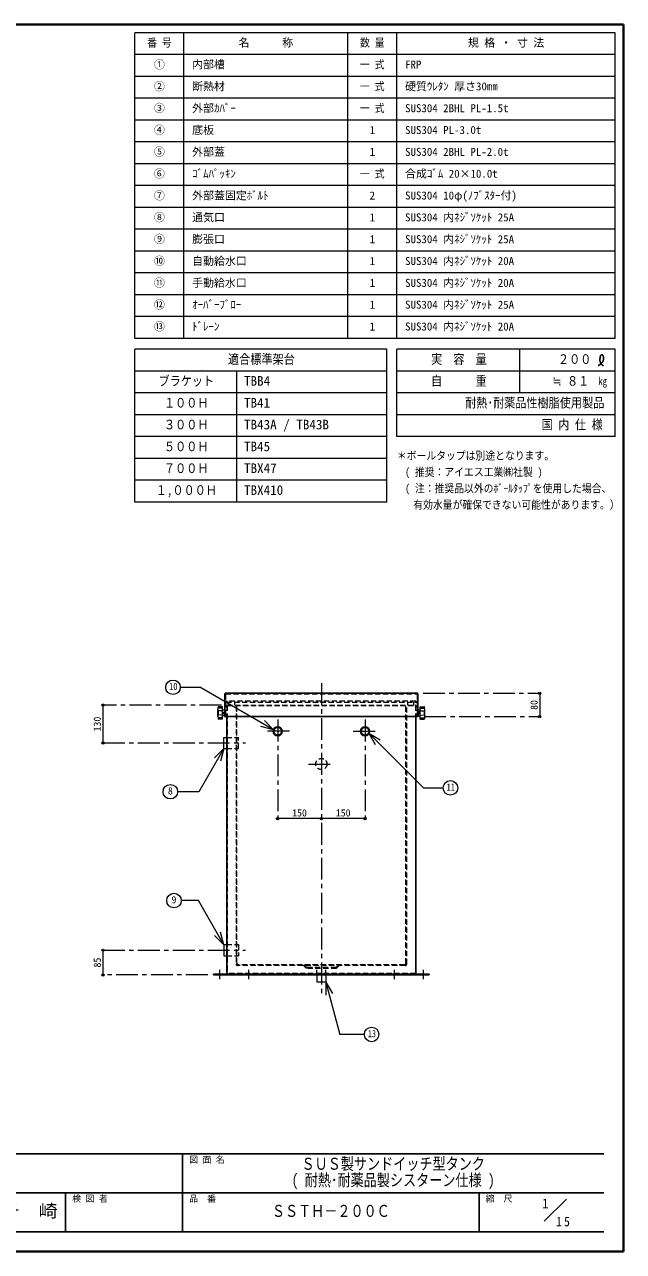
# Model space of a CAD drawing. Units: millimetres at full size, sheet at 1:15. Extents: x -3184 to 2891, y -2037 to 2178.
# Drawn here: x 834 to 2891, y -2037 to 2178 of the extents above; entities that cross this region are included whole.
import ezdxf
from ezdxf.enums import TextEntityAlignment as Align

# ---------------------------------------------------------------- set-up
doc = ezdxf.new("R2010")
doc.units = ezdxf.units.MM
doc.header["$LTSCALE"] = 15
doc.header["$PDMODE"] = 32
doc.header["$PDSIZE"] = 7.5
doc.linetypes.add('CHAIN1', pattern=[8, 5, -1, 1, -1])
doc.linetypes.add('DASHED1', pattern=[1.8, 1.2, -0.6])
doc.layers.add('0-0', color=7, linetype='Continuous', lineweight=18)
doc.styles.add('ＭＳ ゴシック', font='')
doc.styles.get('ＭＳ ゴシック').set_extended_font_data('MS Gothic')

msp = doc.modelspace()

# ---------------------------------------------------------------- linework, layer by layer
at = {"layer": '0-0', "color": 1, "lineweight": 40}
for p, q in [((2890.8, 2177.87), (-3184.2, 2177.87)), ((2890.8, -2037.13), (2890.8, 2177.87)), ((2890.8, -2037.13), (-3184.2, -2037.13))]:
    msp.add_line(p, q, dxfattribs=at)
at = {"layer": '0-0', "color": 3}
for p, q in [((2862.67, 2149.74), (1212.67, 2149.74)), ((1212.67, 1099.74), (1212.67, 2149.74)), ((1381.42, 1099.74), (1381.42, 2149.74)), ((1943.92, 1099.74), (1943.92, 2149.74)), ((2112.67, 1099.74), (2112.67, 2149.74)), ((2862.67, 1099.74), (2862.67, 2149.74)), ((2862.67, 2074.74), (1212.67, 2074.74)), ((2862.67, 1999.74), (1212.67, 1999.74)), ((2862.67, 1924.74), (1212.67, 1924.74)), ((2862.67, 1849.74), (1212.67, 1849.74)), ((2862.67, 1774.74), (1212.67, 1774.74)), ((2862.67, 1699.74), (1212.67, 1699.74)), ((2862.67, 1624.74), (1212.67, 1624.74)), ((2862.67, 1549.74), (1212.67, 1549.74)), ((2862.67, 1474.74), (1212.67, 1474.74)), ((2862.67, 1399.74), (1212.67, 1399.74)), ((2862.67, 1324.74), (1212.67, 1324.74)), ((2862.67, 1249.74), (1212.67, 1249.74)), ((2862.67, 1174.74), (1212.67, 1174.74)), ((2862.67, 1099.74), (1212.67, 1099.74)), ((2077.67, 1062.24), (1212.67, 1062.24)), ((1212.67, 537.24), (1212.67, 1062.24)), ((2077.67, 537.24), (2077.67, 1062.24)), ((2862.67, 1062.24), (2112.67, 1062.24)), ((2112.67, 762.24), (2112.67, 1062.24)), ((2534.55, 912.24), (2534.55, 1062.24)), ((2862.67, 762.24), (2862.67, 1062.24)), ((2077.67, 987.24), (1212.67, 987.24)), ((1562.67, 537.24), (1562.67, 987.24)), ((2862.67, 987.24), (2112.67, 987.24)), ((2077.67, 912.24), (1212.67, 912.24)), ((2862.67, 912.24), (2112.67, 912.24)), ((2077.67, 837.24), (1212.67, 837.24)), ((2862.67, 837.24), (2112.67, 837.24)), ((2077.67, 762.24), (1212.67, 762.24)), ((2862.67, 762.24), (2112.67, 762.24)), ((2077.67, 687.24), (1212.67, 687.24)), ((2077.67, 612.24), (1212.67, 612.24)), ((2077.67, 537.24), (1212.67, 537.24))]:
    msp.add_line(p, q, dxfattribs=at)
at = {"layer": '0-0'}
for p, q in [((1368.84, -98.95), (1435.77, -98.95)), ((1689.45, -245.41), (1435.77, -98.95)), ((1498.31, -175.37), (1498.7, -167.98)), ((1513.78, -165.67), (1500.63, -166.09)), ((1514.3, -208.09), (1514.3, -166.17)), ((2192.3, -208.09), (2192.3, -166.17)), ((2192.81, -165.67), (2205.96, -166.09)), ((2208.28, -175.37), (2207.89, -167.98)), ((1498.3, -198.37), (1498.3, -175.89)), ((1498.31, -198.89), (1498.7, -206.28)), ((1514.3, -170.2), (1499.75, -170.68)), ((1514.3, -180.28), (1499.75, -179.79)), ((1514.3, -193.98), (1499.75, -194.47)), ((1514.3, -204.06), (1499.75, -203.58)), ((1513.78, -208.59), (1500.63, -208.17)), ((1519.84, -177.59), (1514.3, -177.13)), ((1519.84, -196.67), (1514.3, -197.13)), ((1517.05, -184.78), (1517.05, -189.48)), ((1517.67, -184.13), (1520.3, -184.13)), ((1517.67, -187.13), (1520.3, -187.13)), ((1517.67, -190.13), (1520.3, -190.13)), ((1520.3, -174.63), (1521.8, -174.63)), ((2186.3, -174.63), (2184.8, -174.63)), ((2188.92, -184.13), (2186.3, -184.13)), ((2188.92, -187.13), (2186.3, -187.13)), ((2188.92, -190.13), (2186.3, -190.13)), ((2186.76, -177.59), (2192.3, -177.13)), ((2186.76, -196.67), (2192.3, -197.13)), ((2189.55, -184.78), (2189.55, -189.48)), ((2192.3, -170.2), (2206.85, -170.68)), ((2192.3, -180.28), (2206.85, -179.79)), ((2192.3, -193.98), (2206.85, -194.47)), ((2192.3, -204.06), (2206.85, -203.58)), ((2192.81, -208.59), (2205.96, -208.17)), ((2208.28, -198.89), (2207.89, -206.28)), ((2208.3, -198.37), (2208.3, -175.89)), ((1689.45, -245.41), (1645.98, -233.77)), ((1689.45, -245.41), (1657.63, -213.59)), ((2015.87, -256.83), (2038.37, -295.8)), ((2015.87, -256.83), (2054.84, -279.33)), ((1518.36, -309.06), (1486.54, -340.88)), ((1518.36, -309.06), (1506.71, -352.52)), ((1518.3, -309.2), (1528.3, -309.2)), ((1518.38, -983.26), (1486.56, -951.44)), ((1518.38, -983.26), (1506.73, -939.8)), ((1518.3, -983.13), (1518.3, -1021.13)), ((1518.3, -983.13), (1528.3, -983.13)), ((1518.3, -1021.13), (1528.3, -1021.13)), ((1837.8, -1087.13), (1837.8, -1112.13)), ((1868.8, -1087.13), (1868.8, -1112.13)), ((1868.8, -1112.13), (1837.8, -1112.13)), ((1868.79, -1112.11), (1868.79, -1157.11)), ((1868.79, -1112.11), (1891.29, -1151.09)), ((1868.79, -1112.11), (1916.91, -1291.69)), ((2000.9, -1291.69), (1916.91, -1291.69)), ((2618.97, -1932.89), (2694.73, -1857.13))]:
    msp.add_line(p, q, dxfattribs=at)
at = {"layer": '0-0', "color": 5, "lineweight": 25}
for p, q in [((1521.8, -121.63), (1521.8, -199.63)), ((1523.8, -119.63), (2182.8, -119.63)), ((2184.8, -121.63), (2184.8, -199.63)), ((1521.8, -199.63), (2184.8, -199.63)), ((1528.3, -199.63), (1528.3, -1082.63)), ((2178.3, -1082.63), (2178.3, -199.63)), ((1483.3, -1084.13), (1483.3, -1087.13)), ((2223.3, -1084.13), (1483.3, -1084.13)), ((2223.3, -1087.13), (1483.3, -1087.13)), ((2223.3, -1084.13), (2223.3, -1087.13))]:
    msp.add_line(p, q, dxfattribs=at)
at = {"layer": '0-0', "linetype": 'DASHED1'}
for p, q in [((1523.8, -122.63), (1523.8, -199.63)), ((1524.8, -121.63), (2181.8, -121.63)), ((2182.8, -122.63), (2182.8, -199.63)), ((1526.8, -150.13), (2179.8, -150.13)), ((1528.3, -161.63), (1528.3, -199.63)), ((2176.8, -147.13), (1529.8, -147.13)), ((1529.8, -160.13), (2176.8, -160.13)), ((1529.8, -162.38), (1529.8, -1081.88)), ((1530.55, -161.63), (2176.05, -161.63)), ((1535.8, -160.13), (1535.8, -150.13)), ((1560.3, -161.63), (1560.3, -1050.13)), ((1563.3, -1047.13), (1563.3, -160.13)), ((2143.3, -1047.13), (2143.3, -160.13)), ((2146.3, -1050.13), (2146.3, -161.63)), ((2170.8, -160.13), (2170.8, -150.13)), ((2176.8, -162.38), (2176.8, -1081.88)), ((2178.3, -161.63), (2178.3, -199.63)), ((2138.3, -1052.13), (1568.3, -1052.13)), ((2176.05, -1082.63), (1530.55, -1082.63)), ((1548.3, -1082.63), (1548.3, -1084.13)), ((2141.3, -1055.13), (1565.3, -1055.13)), ((1596.3, -1084.13), (1596.3, -1087.13)), ((1610.3, -1084.13), (1610.3, -1087.13)), ((2110.3, -1084.13), (2110.3, -1087.13)), ((2141.3, -1084.13), (2141.3, -1087.13)), ((2158.3, -1082.63), (2158.3, -1084.13))]:
    msp.add_line(p, q, dxfattribs=at)
at = {"layer": '0-0', "color": 4, "linetype": 'CHAIN1', "lineweight": 9}
for p, q in [((1853.3, -84.63), (1853.3, -1162.13)), ((2202.8, -119.63), (2603.3, -119.63)), ((1509.8, -160.13), (1103.3, -160.13)), ((1703.3, -209.63), (1703.3, -550.13)), ((2003.3, -209.63), (2003.3, -550.13)), ((2206.3, -199.63), (2603.3, -199.63)), ((1743.8, -250.13), (1662.8, -250.13)), ((1962.8, -250.13), (2043.8, -250.13)), ((1103.3, -290.13), (1593.3, -290.13)), ((1809.1, -362.63), (1897.5, -362.63)), ((1103.3, -1002.13), (1593.3, -1002.13)), ((1463.3, -1087.13), (1103.3, -1087.13)), ((1503.3, -1069.13), (1503.3, -1102.13)), ((1603.3, -1069.13), (1603.3, -1102.13)), ((2103.3, -1069.13), (2103.3, -1102.13)), ((2203.3, -1069.13), (2203.3, -1102.13))]:
    msp.add_line(p, q, dxfattribs=at)
at = {"layer": '0-0', "color": 4, "lineweight": 9}
for p, q in [((2603.3, -119.63), (2603.3, -199.63)), ((1103.3, -160.13), (1103.3, -290.13)), ((1853.3, -550.13), (1703.3, -550.13)), ((2003.3, -550.13), (1853.3, -550.13)), ((1103.3, -1002.13), (1103.3, -1087.13))]:
    msp.add_line(p, q, dxfattribs=at)
at = {"layer": '0-0', "color": 4, "linetype": 'DASHED1', "lineweight": 9}
for p, q in [((1555.8, -160.13), (1555.8, -150.13)), ((2150.8, -160.13), (2150.8, -150.13)), ((1528.3, -271.2), (1568.3, -271.2)), ((1568.3, -309.2), (1568.3, -271.2)), ((1528.3, -309.2), (1568.3, -309.2)), ((1528.3, -983.13), (1568.3, -983.13)), ((1568.3, -983.13), (1568.3, -1021.13)), ((1528.3, -1021.13), (1568.3, -1021.13)), ((1793.3, -1052.13), (1803.3, -1062.13)), ((1913.3, -1052.13), (1903.3, -1062.13)), ((1496.3, -1084.13), (1496.3, -1087.13)), ((1510.3, -1084.13), (1510.3, -1087.13)), ((1792.06, -1055.13), (1802.06, -1065.13)), ((1903.3, -1062.13), (1803.3, -1062.13)), ((1837.8, -1087.13), (1837.8, -1062.13)), ((1868.8, -1087.13), (1868.8, -1062.13)), ((2196.3, -1084.13), (2196.3, -1087.13)), ((2210.3, -1084.13), (2210.3, -1087.13))]:
    msp.add_line(p, q, dxfattribs=at)
at = {"layer": '0-0', "color": 6, "lineweight": 25}
for p, q in [((-3116.7, -1701.77), (2823.3, -1701.77)), ((1376.87, -1969.63), (1376.87, -1701.77)), ((2823.3, -1835.7), (-230.27, -1835.7)), ((975.08, -1969.63), (975.08, -1835.7)), ((2394.73, -1969.63), (2394.73, -1835.7)), ((2823.3, -1969.63), (-3116.7, -1969.63))]:
    msp.add_line(p, q, dxfattribs=at)
at = {"layer": '0-0', "color": 5, "lineweight": 25}
for points in [[(2804.18, 1006.17), (2805.16, 1006.74), (2806.85, 1007.72), (2808.51, 1008.72), (2810.16, 1009.77), (2811.77, 1010.86), (2813.33, 1012.03), (2814.22, 1012.75), (2814.87, 1013.31), (2815.95, 1014.31), (2816.98, 1015.37), (2817.94, 1016.49), (2818.81, 1017.67), (2819.58, 1018.91), (2819.97, 1019.66), (2820.25, 1020.27), (2820.68, 1021.35), (2821.04, 1022.46), (2821.33, 1023.59), (2821.55, 1024.74), (2821.71, 1025.89), (2821.78, 1026.56), (2821.83, 1027.26), (2821.88, 1028.45), (2821.89, 1029.64), (2821.88, 1030.84), (2821.84, 1032.04), (2821.8, 1033.25), (2821.78, 1033.96), (2821.76, 1034.71), (2821.71, 1035.99), (2821.61, 1037.27), (2821.41, 1038.52), (2821.07, 1039.73), (2820.54, 1040.89), (2820.14, 1041.53), (2819.88, 1041.87), (2819.37, 1042.43), (2818.81, 1042.92), (2818.21, 1043.33)], [(2818.21, 1043.33), (2817.57, 1043.64), (2816.91, 1043.8), (2816.52, 1043.83), (2816.2, 1043.81), (2815.65, 1043.69), (2815.11, 1043.48), (2814.59, 1043.19), (2814.1, 1042.83), (2813.64, 1042.43), (2813.39, 1042.18), (2813.05, 1041.79), (2812.53, 1041.08), (2812.1, 1040.33), (2811.74, 1039.54), (2811.45, 1038.73), (2811.21, 1037.9), (2811.09, 1037.42), (2810.96, 1036.8), (2810.77, 1035.75), (2810.62, 1034.68), (2810.51, 1033.61), (2810.41, 1032.54), (2810.32, 1031.46), (2810.27, 1030.84), (2810.21, 1030.09), (2810.1, 1028.81), (2810.01, 1027.52), (2809.96, 1026.24), (2809.96, 1024.95), (2810.03, 1023.68), (2810.1, 1022.94), (2810.2, 1022.31), (2810.42, 1021.21), (2810.7, 1020.13), (2811.03, 1019.06), (2811.41, 1018), (2811.82, 1016.96), (2812.08, 1016.37), (2812.27, 1015.94)], [(2812.27, 1015.94), (2812.61, 1015.2), (2812.97, 1014.48), (2813.34, 1013.76), (2813.73, 1013.05), (2814.14, 1012.34), (2814.38, 1011.93), (2814.67, 1011.45), (2815.2, 1010.64), (2815.76, 1009.85), (2816.37, 1009.11), (2817.02, 1008.42), (2817.73, 1007.8), (2818.16, 1007.49), (2818.54, 1007.25), (2819.21, 1006.89), (2819.92, 1006.57), (2820.65, 1006.29), (2821.4, 1006.04), (2822.16, 1005.81), (2822.6, 1005.68)]]:
    msp.add_lwpolyline(points, dxfattribs=at)
at = {"layer": '0-0'}
for points in [[(1520.3, -174.63), (1520.3, -199.63), (1521.8, -199.63)], [(2186.3, -174.63), (2186.3, -199.63), (2184.8, -199.63)], [(1518.3, -309.2), (1518.3, -271.2), (1528.3, -271.2)], [(2015.87, -256.83), (2203.66, -444.63), (2271.61, -444.63)], [(1518.36, -309.06), (1432.53, -457.71), (1359.74, -457.71)], [(1518.38, -983.26), (1430.93, -831.8), (1372.15, -831.8)]]:
    msp.add_lwpolyline(points, dxfattribs=at)
at = {"layer": '0-0', "color": 4, "linetype": 'DASHED1', "lineweight": 9}
msp.add_lwpolyline([(1914.54, -1055.13), (1904.54, -1065.13), (1802.06, -1065.13)], dxfattribs=at)
at = {"layer": '0-0'}
for centre in [(1343.84, -98.95), (2296.61, -444.63), (1334.74, -457.71), (1347.15, -831.8), (2025.9, -1291.69)]:
    msp.add_circle(centre, 25, dxfattribs=at)
at = {"layer": '0-0', "color": 5, "lineweight": 25}
for centre, radius in [((1703.3, -250.13), 15.5), ((1703.3, -250.13), 13.6), ((2003.3, -250.13), 15.5), ((2003.3, -250.13), 13.6)]:
    msp.add_circle(centre, radius, dxfattribs=at)
at = {"layer": '0-0', "color": 4, "linetype": 'DASHED1', "lineweight": 9}
msp.add_circle((1853.3, -362.63), 19.2, dxfattribs=at)
at = {"layer": '0-0', "color": 5, "lineweight": 25}
for centre, radius, start, end in [((1523.8, -121.63), 2, 90, 180), ((2182.8, -121.63), 2, 0, 90), ((1529.8, -1082.63), 1.5, 180, 270), ((2176.8, -1082.63), 1.5, 270, 0)]:
    msp.add_arc(centre, radius, start, end, dxfattribs=at)
at = {"layer": '0-0', "linetype": 'DASHED1'}
for centre, radius, start, end in [((1524.8, -122.63), 1, 90, 180), ((2181.8, -122.63), 1, 0, 90), ((1529.8, -153.13), 6, 90, 180), ((1526.8, -153.13), 3, 90, 180), ((1529.8, -161.63), 1.5, 90, 180), ((1530.55, -162.38), 0.75, 90, 180), ((2176.05, -162.38), 0.75, 0, 90), ((2176.8, -153.13), 6, 0, 90), ((2176.8, -161.63), 1.5, 0, 90), ((2179.8, -153.13), 3, 0, 90), ((1565.3, -1050.13), 5, 180, 270), ((1568.3, -1047.13), 5, 180, 270), ((2138.3, -1047.13), 5, 270, 0), ((2141.3, -1050.13), 5, 270, 0), ((1530.55, -1081.88), 0.75, 180, 270), ((2176.05, -1081.88), 0.75, 270, 0)]:
    msp.add_arc(centre, radius, start, end, dxfattribs=at)
at = {"layer": '0-0'}
for centre, radius, start, end in [((1500.7, -168.09), 2, 91.84585, 176.98087), ((1501.37, -167.63), 2.07, 141.26695, 176.97243), ((1509.26, -167.71), 9.96, 178.90936, 197.37998), ((1513.8, -166.17), 0.5, 0, 91.84585), ((2192.8, -166.17), 0.5, 88.15415, 180), ((2205.9, -168.09), 2, 3.01913, 88.15415), ((2197.34, -167.71), 9.96, 342.62002, 1.09064), ((2205.23, -167.63), 2.07, 3.02757, 38.73305), ((1508.3, -175.89), 10, 176.98087, 180), ((1508.3, -198.37), 10, 180, 183.01913), ((1500.7, -206.17), 2, 183.01913, 268.15415), ((1553.13, -187.13), 54.34, 172.70127, 187.29873), ((1499.73, -180.29), 0.5, 88.09085, 172.70127), ((1499.73, -193.97), 0.5, 187.29873, 271.90915), ((1509.26, -206.55), 9.96, 162.62002, 181.09064), ((1501.37, -206.63), 2.07, 183.02757, 218.73305), ((1513.8, -208.09), 0.5, 268.15415, 0), ((1518.61, -185.66), 1.79, 121.62812, 150.75937), ((1519.15, -185.63), 2.11, 134.62454, 225.37546), ((1519.15, -188.63), 2.11, 134.62454, 225.37546), ((1518.61, -188.6), 1.79, 209.24063, 238.37188), ((1519.8, -178.09), 0.5, 0, 85.23636), ((1519.8, -196.17), 0.5, 274.76364, 0), ((2186.8, -178.09), 0.5, 94.76364, 180), ((2186.8, -196.17), 0.5, 180, 265.23636), ((2187.98, -185.66), 1.79, 29.24063, 58.37188), ((2187.44, -185.63), 2.11, 314.62454, 45.37546), ((2187.44, -188.63), 2.11, 314.62454, 45.37546), ((2187.98, -188.6), 1.79, 301.62812, 330.75937), ((2192.8, -208.09), 0.5, 180, 271.84585), ((2205.9, -206.17), 2, 271.84585, 356.98087), ((2206.86, -180.29), 0.5, 7.29873, 91.90915), ((2206.86, -193.97), 0.5, 268.09085, 352.70127), ((2197.34, -206.55), 9.96, 358.90936, 17.37998), ((2205.23, -206.63), 2.07, 321.26695, 356.97243), ((2153.46, -187.13), 54.34, 352.70127, 7.29873), ((2198.3, -175.89), 10, 0, 3.01913), ((2198.3, -198.37), 10, 356.98087, 0)]:
    msp.add_arc(centre, radius, start, end, dxfattribs=at)
at = {"layer": '0-0', "color": 1}
for p in [(2603.3, -119.63), (1103.3, -160.13), (2603.3, -199.63), (1103.3, -290.13), (1703.3, -550.13), (1853.3, -550.13), (2003.3, -550.13), (1103.3, -1002.13), (1103.3, -1087.13)]:
    msp.add_point(p, dxfattribs=at)

# ---------------------------------------------------------------- texts
at = {"layer": '0-0', "style": 'ＭＳ ゴシック'}
for s, height, width, p in [('番 号', 27.49, 0.9, (1254.86, 2093.49)), ('数 量', 27.49, 0.9, (1986.11, 2093.49)), ('一 式', 27.49, 0.9, (1986.11, 2018.49)), ('一 式', 27.49, 0.9, (1986.11, 1943.49)), ('一 式', 27.49, 0.9, (1986.11, 1868.49)), ('一 式', 27.49, 0.9, (1986.11, 1643.49)), ('適合標準架台', 32.99, 0.85, (1532.67, 1002.24)), ('実\u3000容\u3000量', 32.99, 0.85, (2229.86, 1002.24)), ('２００', 32.99, 0.85, (2665.8, 1002.24)), ('ブラケット', 32.99, 0.85, (1293.92, 927.24)), ('自\u3000\u3000\u3000重', 32.99, 0.85, (2229.86, 927.24)), ('≒ ８１', 32.99, 0.85, (2647.05, 927.24)), ('kg', 27.49, 0.8, (2804.55, 930.99)), ('１００Ｈ', 32.99, 0.85, (1312.67, 852.24)), ('耐熱･耐薬品性樹脂使用製品', 32.99, 0.85, (2347.05, 852.24)), ('３００Ｈ', 32.99, 0.85, (1312.67, 777.24)), ('国 内 仕 様', 32.99, 0.85, (2609.55, 777.24)), ('５００Ｈ', 32.99, 0.85, (1312.67, 702.24)), ('＊ボールタップは別途となります。', 27.49, 0.9, (2112.67, 674.74)), ('７００Ｈ', 32.99, 0.85, (1312.67, 627.24)), ('( 推奨：アイエス工業㈱社製 )', 27.49, 0.9, (2140.8, 618.49)), ('１,０００Ｈ', 32.99, 0.85, (1284.55, 552.24)), ('( 注：推奨品以外のﾎﾞｰﾙﾀｯﾌﾟを使用した場合、', 27.49, 0.9, (2140.8, 562.24)), ('有効水量が確保できない可能性があります。）', 27.49, 0.9, (2168.92, 505.99)), ('10', 24.74, 0.8, (1330.71, -115.82)), ('11', 24.74, 0.8, (2283.48, -461.5)), ('13', 24.74, 0.8, (2012.77, -1308.56)), ('ＳＵＳ製サンドイッチ型タンク', 41.24, 0.8, (1785.08, -1768.74)), ('( 耐熱･耐薬品製シスターン仕様 )', 41.24, 0.8, (1751.33, -1824.99)), ('千\u3000崎', 43.99, 1.1, (750.08, -1932.67)), ('ＳＳＴＨ－２００Ｃ', 41.24, 0.8, (1683.3, -1930.79))]:
    msp.add_text(s, height=height, dxfattribs=dict(at, width=width)).set_placement(p, align=Align.BOTTOM_LEFT)
for s, height, p in [('名\u3000\u3000\u3000称', 27.49, (1568.92, 2093.49)), ('規 格 ・ 寸 法', 27.49, (2356.42, 2093.49)), ('①', 27.49, (1278.3, 2018.49)), ('内部槽', 27.49, (1409.55, 2018.49)), ('FRP', 27.49, (2140.8, 2018.49)), ('②', 27.49, (1278.3, 1943.49)), ('断熱材', 27.49, (1409.55, 1943.49)), ('硬質ｳﾚﾀﾝ 厚さ30㎜', 27.49, (2140.8, 1943.49)), ('③', 27.49, (1278.3, 1868.49)), ('外部ｶﾊﾞｰ', 27.49, (1409.55, 1868.49)), ('SUS304 2BHL PL-1.5t', 27.49, (2140.8, 1868.49)), ('④', 27.49, (1278.3, 1793.49)), ('底板', 27.49, (1409.55, 1793.49)), ('1', 27.49, (2018.92, 1793.49)), ('SUS304 PL-3.0t', 27.49, (2140.8, 1793.49)), ('⑤', 27.49, (1278.3, 1718.49)), ('外部蓋', 27.49, (1409.55, 1718.49)), ('1', 27.49, (2018.92, 1718.49)), ('SUS304 2BHL PL-2.0t', 27.49, (2140.8, 1718.49)), ('⑥', 27.49, (1278.3, 1643.49)), ('ｺﾞﾑﾊﾟｯｷﾝ', 27.49, (1409.55, 1643.49)), ('合成ｺﾞﾑ 20×10.0t', 27.49, (2140.8, 1643.49)), ('⑦', 27.49, (1278.3, 1568.49)), ('外部蓋固定ﾎﾞﾙﾄ', 27.49, (1409.55, 1568.49)), ('2', 27.49, (2018.92, 1568.49)), ('SUS304 10φ(ﾉﾌﾞｽﾀｰ付)', 27.49, (2140.8, 1568.49)), ('⑧', 27.49, (1278.3, 1493.49)), ('通気口', 27.49, (1409.55, 1493.49)), ('1', 27.49, (2018.92, 1493.49)), ('SUS304 内ﾈｼﾞｿｹｯﾄ 25A', 27.49, (2140.8, 1493.49)), ('⑨', 27.49, (1278.3, 1418.49)), ('膨張口', 27.49, (1409.55, 1418.49)), ('1', 27.49, (2018.92, 1418.49)), ('SUS304 内ﾈｼﾞｿｹｯﾄ 25A', 27.49, (2140.8, 1418.49)), ('⑩', 27.49, (1278.3, 1343.49)), ('自動給水口', 27.49, (1409.55, 1343.49)), ('1', 27.49, (2018.92, 1343.49)), ('SUS304 内ﾈｼﾞｿｹｯﾄ 20A', 27.49, (2140.8, 1343.49)), ('⑪', 27.49, (1278.3, 1268.49)), ('手動給水口', 27.49, (1409.55, 1268.49)), ('SUS304 内ﾈｼﾞｿｹｯﾄ 20A', 27.49, (2140.8, 1268.49)), ('1', 27.49, (2018.92, 1268.49)), ('⑫', 27.49, (1278.3, 1193.49)), ('ｵｰﾊﾞｰﾌﾞﾛｰ', 27.49, (1409.55, 1193.49)), ('1', 27.49, (2018.92, 1193.49)), ('SUS304 内ﾈｼﾞｿｹｯﾄ 25A', 27.49, (2140.8, 1193.49)), ('⑬', 27.49, (1278.3, 1118.49)), ('ﾄﾞﾚｰﾝ', 27.49, (1409.55, 1118.49)), ('1', 27.49, (2018.92, 1118.49)), ('SUS304 内ﾈｼﾞｿｹｯﾄ 20A', 27.49, (2140.8, 1118.49)), ('TBB4', 32.99, (1587.67, 927.24)), ('TB41', 32.99, (1587.67, 852.24)), ('TB43A / TB43B', 32.99, (1587.67, 777.24)), ('TB45', 32.99, (1587.67, 702.24)), ('TBX47', 32.99, (1587.67, 627.24)), ('TBX410', 32.99, (1587.67, 552.24)), ('8', 24.74, (1326.3, -474.58)), ('150', 24.74, (1752.99, -550.13)), ('150', 24.74, (1902.99, -550.13)), ('9', 24.74, (1338.71, -848.67)), ('図 面 名', 21.99, (1399.37, -1739.27)), ('検 図 者', 21.99, (997.58, -1873.2)), ('品\u3000番', 21.99, (1399.37, -1873.2)), ('縮\u3000尺', 21.99, (2417.23, -1873.2)), ('1', 32.99, (2611.35, -1898.42))]:
    msp.add_text(s, height=height, dxfattribs=at).set_placement(p, align=Align.BOTTOM_LEFT)
for s, p in [('80', (2603.3, -176.51)), ('130', (1103.3, -250.44)), ('85', (1103.3, -1061.51))]:
    msp.add_text(s, height=24.74, rotation=90, dxfattribs=at).set_placement(p, align=Align.BOTTOM_LEFT)
at = {"layer": '0-0', "insert": (2659.3, -1951.48), "char_height": 32.99, "attachment_point": 7, "style": 'ＭＳ ゴシック'}
msp.add_mtext('\\T1.36;\\W0.9;15', dxfattribs=at)

doc.saveas('drawing.dxf')
